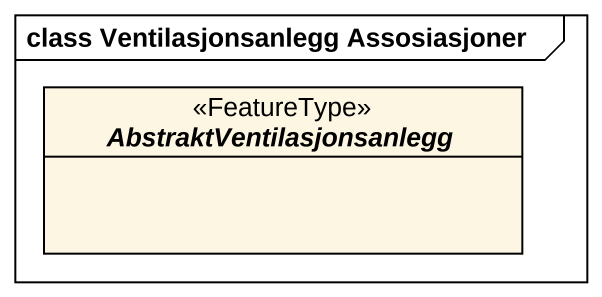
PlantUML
@startuml
mainframe class Ventilasjonsanlegg Assosiasjoner
hide circle
hide empty members
abstract class AbstraktVentilasjonsanlegg <<FeatureType>>
@enduml
